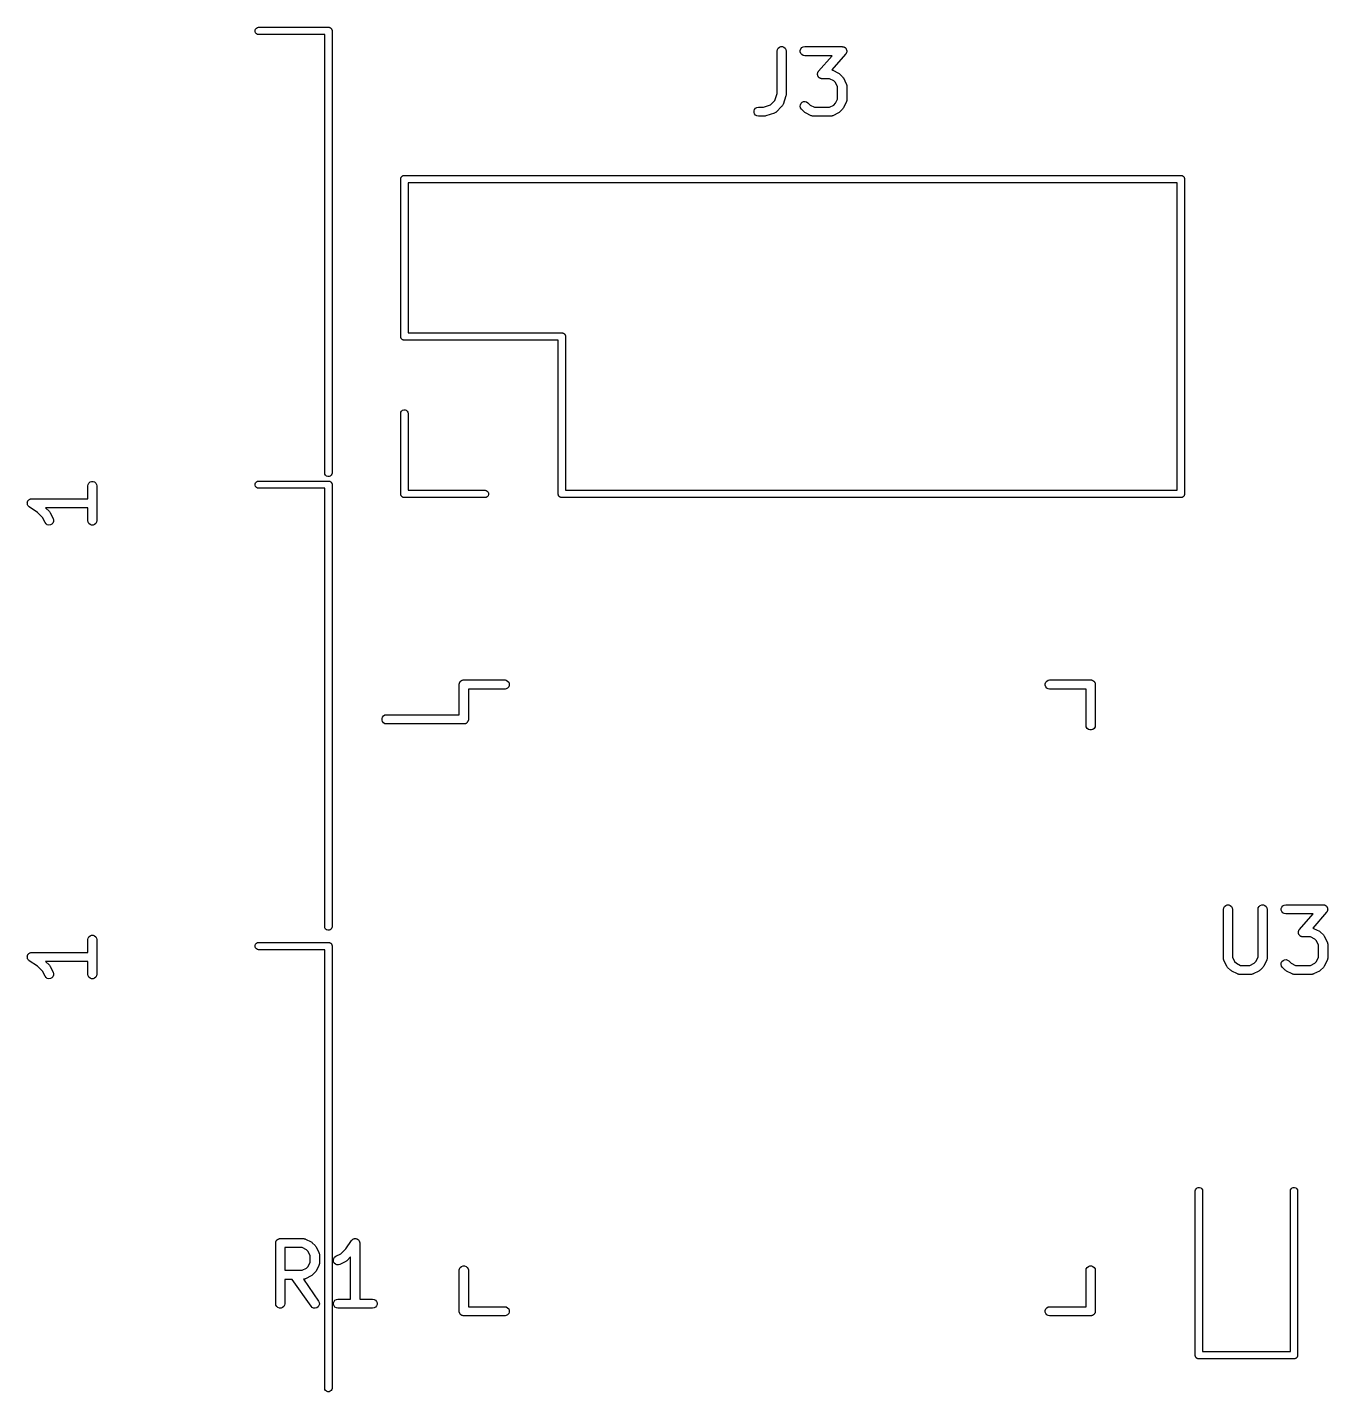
# Model space of a CAD drawing. Extents: x 10 to 287, y -200 to -10.
# Drawn here: x 140.65 to 162.12, y -118.52 to -95.98 of the extents above; entities that cross this region are included whole.
import ezdxf

# ---------------------------------------------------------------- set-up
doc = ezdxf.new("R2010")
doc.units = 0
doc.header["$MEASUREMENT"] = 0
doc.layers.add('BLACK', color=7, linetype='CONTINUOUS')

msp = doc.modelspace()

# ---------------------------------------------------------------- linework, layer by layer
at = {"layer": 'BLACK', "linetype": 'CONTINUOUS'}
for p, q in [((144.436, -95.9983), (144.454, -95.9877)), ((144.454, -95.9877), (144.47, -95.985)), ((144.47, -95.985), (145.63, -95.985)), ((145.63, -95.985), (145.636, -95.985)), ((145.63, -95.985), (145.63, -95.985)), ((145.636, -95.985), (145.641, -95.9868)), ((145.641, -95.9868), (145.646, -95.9877)), ((145.646, -95.9877), (145.65, -95.9904)), ((145.65, -95.9904), (145.655, -95.9922)), ((144.415, -96.0344), (144.422, -96.0145)), ((144.415, -96.0556), (144.415, -96.0344)), ((144.422, -96.0755), (144.415, -96.0556)), ((144.422, -96.0145), (144.436, -95.9983)), ((144.436, -96.0917), (144.422, -96.0755)), ((144.454, -96.1023), (144.436, -96.0917)), ((144.47, -96.105), (144.454, -96.1023)), ((145.565, -96.105), (144.47, -96.105)), ((145.565, -103.35), (145.565, -96.105)), ((145.655, -95.9922), (145.66, -95.9957)), ((145.66, -95.9957), (145.664, -95.9983)), ((145.664, -95.9983), (145.668, -96.0024)), ((145.668, -96.0024), (145.672, -96.0058)), ((145.672, -96.0058), (145.674, -96.0105)), ((145.674, -96.0105), (145.678, -96.0145)), ((145.678, -96.0145), (145.68, -96.0195)), ((145.68, -96.0195), (145.682, -96.0242)), ((145.682, -96.0242), (145.683, -96.0294)), ((145.683, -96.0294), (145.685, -96.0344)), ((145.685, -96.0344), (145.685, -96.0397)), ((145.685, -96.0397), (145.685, -96.0398)), ((145.685, -96.0398), (145.685, -103.35)), ((153.033, -96.3788), (153.038, -96.3531)), ((153.033, -97.0809), (153.033, -96.3788)), ((153.038, -96.3531), (153.051, -96.3306)), ((153.051, -96.3306), (153.071, -96.3138)), ((153.071, -96.3138), (153.095, -96.3049)), ((153.095, -96.3049), (153.121, -96.3049)), ((153.121, -96.3049), (153.146, -96.3138)), ((153.146, -96.3138), (153.166, -96.3306)), ((153.166, -96.3306), (153.179, -96.3531)), ((153.179, -96.3531), (153.183, -96.3788)), ((153.183, -96.3788), (153.183, -97.0931)), ((153.415, -96.3658), (153.424, -96.3413)), ((153.415, -96.3918), (153.415, -96.3658)), ((153.424, -96.4163), (153.415, -96.3918)), ((153.424, -96.3413), (153.441, -96.3213)), ((153.441, -96.4362), (153.424, -96.4163)), ((153.441, -96.3213), (153.463, -96.3083)), ((153.463, -96.4493), (153.441, -96.4362)), ((153.463, -96.3083), (153.489, -96.3038)), ((153.489, -96.3038), (154.108, -96.3038)), ((154.165, -96.4282), (153.937, -96.6882)), ((154.108, -96.3038), (154.115, -96.3051)), ((154.115, -96.3051), (154.123, -96.3052)), ((154.123, -96.3052), (154.128, -96.3073)), ((154.128, -96.3073), (154.134, -96.3083)), ((154.134, -96.3083), (154.14, -96.312)), ((154.14, -96.312), (154.147, -96.3146)), ((154.147, -96.3146), (154.151, -96.3184)), ((154.151, -96.3184), (154.156, -96.3213)), ((154.156, -96.3213), (154.161, -96.3269)), ((154.161, -96.3269), (154.167, -96.3318)), ((154.168, -96.4219), (154.165, -96.4282)), ((154.167, -96.3318), (154.169, -96.3368)), ((154.173, -96.4163), (154.168, -96.4219)), ((154.169, -96.3368), (154.173, -96.3413)), ((154.173, -96.3413), (154.176, -96.3482)), ((154.175, -96.4108), (154.173, -96.4163)), ((154.178, -96.4059), (154.175, -96.4108)), ((154.176, -96.3482), (154.179, -96.3546)), ((154.179, -96.3987), (154.178, -96.4059)), ((154.179, -96.3546), (154.18, -96.3603)), ((154.182, -96.3918), (154.179, -96.3987)), ((154.18, -96.3603), (154.182, -96.3658)), ((154.182, -96.3658), (154.182, -96.3731)), ((154.182, -96.3731), (154.183, -96.3803)), ((154.183, -96.3803), (154.182, -96.386)), ((154.182, -96.386), (154.182, -96.3918)), ((153.489, -96.4538), (153.463, -96.4493)), ((153.943, -96.4538), (153.489, -96.4538)), ((153.718, -96.7103), (153.943, -96.4538)), ((153.7, -96.7582), (153.701, -96.7525)), ((153.701, -96.7654), (153.7, -96.7582)), ((153.701, -96.7467), (153.703, -96.7398)), ((153.701, -96.7525), (153.701, -96.7467)), ((153.701, -96.7728), (153.701, -96.7654)), ((153.703, -96.7782), (153.701, -96.7728)), ((153.703, -96.7398), (153.705, -96.7326)), ((153.704, -96.7839), (153.703, -96.7782)), ((153.707, -96.7903), (153.704, -96.7839)), ((153.705, -96.7326), (153.708, -96.7277)), ((153.71, -96.7972), (153.707, -96.7903)), ((153.708, -96.7277), (153.71, -96.7222)), ((153.71, -96.7222), (153.714, -96.7166)), ((153.714, -96.8017), (153.71, -96.7972)), ((153.714, -96.7166), (153.718, -96.7103)), ((153.716, -96.8067), (153.714, -96.8017)), ((153.722, -96.8116), (153.716, -96.8067)), ((153.727, -96.8172), (153.722, -96.8116)), ((153.732, -96.8201), (153.727, -96.8172)), ((153.736, -96.8239), (153.732, -96.8201)), ((153.743, -96.8265), (153.736, -96.8239)), ((153.749, -96.8302), (153.743, -96.8265)), ((153.755, -96.8312), (153.749, -96.8302)), ((153.76, -96.8333), (153.755, -96.8312)), ((153.768, -96.8335), (153.76, -96.8333)), ((153.775, -96.8347), (153.768, -96.8335)), ((153.9, -96.8347), (153.775, -96.8347)), ((153.968, -96.869), (153.9, -96.8347)), ((153.937, -96.6882), (153.943, -96.6893)), ((153.943, -96.6893), (153.947, -96.6914)), ((153.947, -96.6914), (153.951, -96.6927)), ((153.951, -96.6927), (154.046, -96.7403)), ((153.999, -96.8994), (153.968, -96.869)), ((154.046, -96.7403), (154.056, -96.7474)), ((154.056, -96.7474), (154.066, -96.7543)), ((154.066, -96.7543), (154.113, -96.8019)), ((154.113, -96.8019), (154.12, -96.8118)), ((154.12, -96.8118), (154.128, -96.8214)), ((154.128, -96.8214), (154.175, -96.9167)), ((152.995, -97.1954), (153.033, -97.0809)), ((153.179, -97.1168), (153.132, -97.2596)), ((153.181, -97.1049), (153.179, -97.1168)), ((153.183, -97.0931), (153.181, -97.1049)), ((154.033, -96.9679), (153.999, -96.8994)), ((154.033, -97.1706), (154.033, -96.9679)), ((154.175, -96.9167), (154.176, -96.9208)), ((154.176, -96.9208), (154.179, -96.9246)), ((154.179, -96.9246), (154.18, -96.9332)), ((154.18, -96.9332), (154.183, -96.9416)), ((154.183, -96.9416), (154.182, -96.9459)), ((154.182, -96.9459), (154.183, -96.9502)), ((154.183, -96.9502), (154.183, -97.1883)), ((152.653, -97.3658), (152.662, -97.3413)), ((152.662, -97.3413), (152.679, -97.3213)), ((152.679, -97.3213), (152.701, -97.3083)), ((152.701, -97.3083), (152.727, -97.3038)), ((152.727, -97.3038), (152.81, -97.3038)), ((152.81, -97.3038), (152.925, -97.2656)), ((152.925, -97.2656), (152.995, -97.1954)), ((153.113, -97.289), (153.018, -97.3842)), ((153.116, -97.2854), (153.113, -97.289)), ((153.119, -97.2825), (153.116, -97.2854)), ((153.123, -97.2748), (153.119, -97.2825)), ((153.128, -97.2676), (153.123, -97.2748)), ((153.13, -97.2634), (153.128, -97.2676)), ((153.132, -97.2596), (153.13, -97.2634)), ((153.414, -97.2901), (153.417, -97.2641)), ((153.421, -97.3152), (153.414, -97.2901)), ((153.417, -97.2641), (153.428, -97.2405)), ((153.436, -97.3366), (153.421, -97.3152)), ((153.428, -97.2405), (153.446, -97.2221)), ((153.484, -97.3842), (153.436, -97.3366)), ((153.446, -97.2221), (153.47, -97.2111)), ((153.47, -97.2111), (153.496, -97.2088)), ((153.496, -97.2088), (153.521, -97.2156)), ((153.521, -97.2156), (153.542, -97.2305)), ((153.542, -97.2305), (153.581, -97.2695)), ((153.581, -97.2695), (153.65, -97.3038)), ((153.65, -97.3038), (153.9, -97.3038)), ((153.9, -97.3038), (153.968, -97.2695)), ((153.968, -97.2695), (153.999, -97.2391)), ((153.999, -97.2391), (154.033, -97.1706)), ((154.113, -97.3366), (154.066, -97.3842)), ((154.12, -97.3267), (154.113, -97.3366)), ((154.128, -97.3171), (154.12, -97.3267)), ((154.175, -97.2218), (154.128, -97.3171)), ((154.176, -97.2177), (154.175, -97.2218)), ((154.179, -97.214), (154.176, -97.2177)), ((154.18, -97.2053), (154.179, -97.214)), ((154.183, -97.1969), (154.18, -97.2053)), ((154.183, -97.1883), (154.182, -97.1926)), ((154.182, -97.1926), (154.183, -97.1969)), ((152.653, -97.3918), (152.653, -97.3658)), ((152.662, -97.4163), (152.653, -97.3918)), ((152.679, -97.4362), (152.662, -97.4163)), ((152.701, -97.4493), (152.679, -97.4362)), ((152.727, -97.4538), (152.701, -97.4493)), ((152.822, -97.4538), (152.727, -97.4538)), ((152.834, -97.4517), (152.822, -97.4538)), ((152.846, -97.4499), (152.834, -97.4517)), ((152.989, -97.4023), (152.846, -97.4499)), ((152.993, -97.4003), (152.989, -97.4023)), ((152.997, -97.3991), (152.993, -97.4003)), ((153.004, -97.3941), (152.997, -97.3991)), ((153.012, -97.3899), (153.004, -97.3941)), ((153.015, -97.3867), (153.012, -97.3899)), ((153.018, -97.3842), (153.015, -97.3867)), ((153.493, -97.3911), (153.484, -97.3842)), ((153.503, -97.3982), (153.493, -97.3911)), ((153.598, -97.4459), (153.503, -97.3982)), ((153.602, -97.4471), (153.598, -97.4459)), ((153.606, -97.4493), (153.602, -97.4471)), ((153.615, -97.4508), (153.606, -97.4493)), ((153.623, -97.4533), (153.615, -97.4508)), ((153.628, -97.453), (153.623, -97.4533)), ((153.632, -97.4538), (153.628, -97.453)), ((153.918, -97.4538), (153.632, -97.4538)), ((153.922, -97.453), (153.918, -97.4538)), ((153.926, -97.4533), (153.922, -97.453)), ((153.935, -97.4508), (153.926, -97.4533)), ((153.943, -97.4493), (153.935, -97.4508)), ((153.947, -97.4471), (153.943, -97.4493)), ((153.951, -97.4459), (153.947, -97.4471)), ((154.046, -97.3982), (153.951, -97.4459)), ((154.056, -97.3911), (154.046, -97.3982)), ((154.066, -97.3842), (154.056, -97.3911)), ((146.822, -98.4712), (146.824, -98.4666)), ((146.824, -98.4666), (146.826, -98.4615)), ((146.826, -98.4615), (146.83, -98.4574)), ((146.83, -98.4574), (146.832, -98.4528)), ((146.832, -98.4528), (146.836, -98.4494)), ((146.836, -98.4494), (146.84, -98.4453)), ((146.84, -98.4453), (146.844, -98.4427)), ((146.844, -98.4427), (146.849, -98.4392)), ((146.849, -98.4392), (146.854, -98.4374)), ((146.854, -98.4374), (146.858, -98.4347)), ((146.858, -98.4347), (146.863, -98.4338)), ((146.863, -98.4338), (146.868, -98.432)), ((146.868, -98.432), (146.874, -98.432)), ((146.874, -98.432), (146.874, -98.432)), ((146.874, -98.432), (159.704, -98.432)), ((159.704, -98.432), (159.71, -98.432)), ((159.704, -98.432), (159.704, -98.432)), ((159.71, -98.432), (159.715, -98.4338)), ((159.715, -98.4338), (159.72, -98.4347)), ((159.72, -98.4347), (159.724, -98.4374)), ((159.724, -98.4374), (159.729, -98.4392)), ((159.729, -98.4392), (159.734, -98.4427)), ((159.734, -98.4427), (159.738, -98.4453)), ((159.738, -98.4453), (159.742, -98.4494)), ((159.742, -98.4494), (159.746, -98.4528)), ((159.746, -98.4528), (159.748, -98.4575)), ((159.748, -98.4575), (159.752, -98.4615)), ((159.752, -98.4615), (159.754, -98.4665)), ((159.754, -98.4665), (159.756, -98.4712)), ((146.819, -98.4814), (146.821, -98.4764)), ((146.819, -98.4868), (146.819, -98.4814)), ((146.819, -101.097), (146.819, -98.4868)), ((146.821, -98.4764), (146.822, -98.4712)), ((146.939, -98.552), (146.939, -101.032)), ((159.639, -98.552), (146.939, -98.552)), ((159.639, -103.632), (159.639, -98.552)), ((159.756, -98.4712), (159.757, -98.4764)), ((159.757, -98.4764), (159.759, -98.4814)), ((159.759, -98.4814), (159.759, -98.4867)), ((159.759, -98.4867), (159.759, -98.4868)), ((159.759, -98.4868), (159.759, -103.697)), ((146.819, -101.103), (146.819, -101.097)), ((146.819, -101.097), (146.819, -101.097)), ((146.821, -101.108), (146.819, -101.103)), ((146.822, -101.113), (146.821, -101.108)), ((146.824, -101.117), (146.822, -101.113)), ((146.826, -101.122), (146.824, -101.117)), ((146.83, -101.127), (146.826, -101.122)), ((146.832, -101.131), (146.83, -101.127)), ((146.836, -101.135), (146.832, -101.131)), ((146.84, -101.139), (146.836, -101.135)), ((146.844, -101.141), (146.84, -101.139)), ((146.849, -101.145), (146.844, -101.141)), ((146.854, -101.147), (146.849, -101.145)), ((146.858, -101.149), (146.854, -101.147)), ((146.863, -101.15), (146.858, -101.149)), ((146.868, -101.152), (146.863, -101.15)), ((146.874, -101.152), (146.868, -101.152)), ((149.419, -101.152), (146.874, -101.152)), ((146.874, -101.152), (146.874, -101.152)), ((146.939, -101.032), (149.484, -101.032)), ((149.419, -103.697), (149.419, -101.152)), ((149.484, -101.032), (149.484, -101.032)), ((149.484, -101.032), (149.49, -101.032)), ((149.49, -101.032), (149.495, -101.034)), ((149.495, -101.034), (149.5, -101.035)), ((149.5, -101.035), (149.504, -101.037)), ((149.504, -101.037), (149.509, -101.039)), ((149.509, -101.039), (149.514, -101.043)), ((149.514, -101.043), (149.518, -101.045)), ((149.518, -101.045), (149.522, -101.049)), ((149.522, -101.049), (149.526, -101.053)), ((149.526, -101.053), (149.528, -101.057)), ((149.528, -101.057), (149.532, -101.062)), ((149.532, -101.062), (149.534, -101.067)), ((149.534, -101.067), (149.536, -101.071)), ((149.536, -101.071), (149.537, -101.076)), ((149.537, -101.076), (149.539, -101.081)), ((149.539, -101.081), (149.539, -101.087)), ((149.539, -101.087), (149.539, -101.087)), ((149.539, -101.087), (149.539, -103.632)), ((146.819, -102.357), (146.822, -102.341)), ((146.819, -103.697), (146.819, -102.357)), ((146.822, -102.341), (146.832, -102.323)), ((146.832, -102.323), (146.849, -102.309)), ((146.849, -102.309), (146.868, -102.302)), ((146.868, -102.302), (146.89, -102.302)), ((146.89, -102.302), (146.909, -102.309)), ((146.909, -102.309), (146.926, -102.323)), ((146.926, -102.323), (146.936, -102.341)), ((146.936, -102.341), (146.939, -102.357)), ((146.939, -102.357), (146.939, -103.632)), ((145.568, -103.366), (145.565, -103.35)), ((145.578, -103.384), (145.568, -103.366)), ((145.595, -103.398), (145.578, -103.384)), ((145.614, -103.405), (145.595, -103.398)), ((145.636, -103.405), (145.614, -103.405)), ((145.655, -103.398), (145.636, -103.405)), ((145.672, -103.384), (145.655, -103.398)), ((145.682, -103.366), (145.672, -103.384)), ((145.685, -103.35), (145.682, -103.366)), ((141.652, -103.559), (141.657, -103.534)), ((141.652, -103.77), (141.652, -103.559)), ((141.657, -103.534), (141.67, -103.511)), ((141.67, -103.511), (141.69, -103.494)), ((141.69, -103.494), (141.714, -103.485)), ((141.714, -103.485), (141.74, -103.485)), ((141.74, -103.485), (141.765, -103.494)), ((141.765, -103.494), (141.785, -103.511)), ((141.785, -103.511), (141.798, -103.534)), ((141.798, -103.534), (141.802, -103.559)), ((141.802, -103.559), (141.802, -104.131)), ((144.415, -103.527), (144.422, -103.508)), ((144.415, -103.549), (144.415, -103.527)), ((144.422, -103.568), (144.415, -103.549)), ((144.422, -103.508), (144.436, -103.491)), ((144.436, -103.585), (144.422, -103.568)), ((144.436, -103.491), (144.454, -103.481)), ((144.454, -103.595), (144.436, -103.585)), ((144.454, -103.481), (144.47, -103.478)), ((144.47, -103.598), (144.454, -103.595)), ((144.47, -103.478), (145.63, -103.478)), ((145.565, -103.598), (144.47, -103.598)), ((145.565, -110.843), (145.565, -103.598)), ((145.63, -103.478), (145.636, -103.478)), ((145.63, -103.478), (145.63, -103.478)), ((145.636, -103.478), (145.641, -103.48)), ((145.641, -103.48), (145.646, -103.481)), ((145.646, -103.481), (145.65, -103.483)), ((145.65, -103.483), (145.655, -103.485)), ((145.655, -103.485), (145.66, -103.489)), ((145.66, -103.489), (145.664, -103.491)), ((145.664, -103.491), (145.668, -103.495)), ((145.668, -103.495), (145.672, -103.499)), ((145.672, -103.499), (145.674, -103.503)), ((145.674, -103.503), (145.678, -103.508)), ((145.678, -103.508), (145.68, -103.513)), ((145.68, -103.513), (145.682, -103.517)), ((145.682, -103.517), (145.683, -103.522)), ((145.683, -103.522), (145.685, -103.527)), ((145.685, -103.527), (145.685, -103.533)), ((145.685, -103.533), (145.685, -103.533)), ((145.685, -103.533), (145.685, -110.843)), ((146.939, -103.632), (148.214, -103.632)), ((148.214, -103.632), (148.23, -103.635)), ((148.23, -103.635), (148.248, -103.645)), ((148.248, -103.645), (148.262, -103.662)), ((149.539, -103.632), (159.639, -103.632)), ((140.653, -103.84), (140.654, -103.836)), ((140.654, -103.849), (140.653, -103.84)), ((140.654, -103.832), (140.657, -103.824)), ((140.654, -103.836), (140.654, -103.832)), ((140.654, -103.858), (140.654, -103.849)), ((140.655, -103.862), (140.654, -103.858)), ((140.655, -103.866), (140.655, -103.862)), ((140.659, -103.874), (140.655, -103.866)), ((140.657, -103.824), (140.659, -103.815)), ((140.659, -103.815), (140.661, -103.811)), ((140.662, -103.882), (140.659, -103.874)), ((140.661, -103.811), (140.662, -103.807)), ((140.662, -103.807), (140.668, -103.801)), ((140.668, -103.801), (140.673, -103.793)), ((140.673, -103.793), (140.677, -103.791)), ((140.677, -103.791), (140.679, -103.788)), ((140.679, -103.788), (140.687, -103.783)), ((140.687, -103.783), (140.694, -103.778)), ((140.694, -103.778), (140.698, -103.777)), ((140.698, -103.777), (140.702, -103.775)), ((140.702, -103.775), (140.711, -103.773)), ((140.711, -103.773), (140.719, -103.77)), ((140.719, -103.77), (140.723, -103.771)), ((140.723, -103.771), (140.727, -103.77)), ((140.727, -103.77), (141.652, -103.77)), ((146.819, -103.703), (146.819, -103.697)), ((146.819, -103.697), (146.819, -103.697)), ((146.821, -103.708), (146.819, -103.703)), ((146.822, -103.713), (146.821, -103.708)), ((146.824, -103.717), (146.822, -103.713)), ((146.826, -103.722), (146.824, -103.717)), ((146.83, -103.727), (146.826, -103.722)), ((146.832, -103.731), (146.83, -103.727)), ((146.836, -103.735), (146.832, -103.731)), ((146.84, -103.739), (146.836, -103.735)), ((146.844, -103.741), (146.84, -103.739)), ((146.849, -103.745), (146.844, -103.741)), ((146.854, -103.747), (146.849, -103.745)), ((146.858, -103.749), (146.854, -103.747)), ((146.863, -103.75), (146.858, -103.749)), ((146.868, -103.752), (146.863, -103.75)), ((146.874, -103.752), (146.868, -103.752)), ((148.214, -103.752), (146.874, -103.752)), ((146.874, -103.752), (146.874, -103.752)), ((148.23, -103.749), (148.214, -103.752)), ((148.248, -103.739), (148.23, -103.749)), ((148.262, -103.722), (148.248, -103.739)), ((148.262, -103.662), (148.269, -103.681)), ((148.269, -103.703), (148.262, -103.722)), ((148.269, -103.681), (148.269, -103.703)), ((149.419, -103.703), (149.419, -103.697)), ((149.419, -103.697), (149.419, -103.697)), ((149.421, -103.708), (149.419, -103.703)), ((149.422, -103.713), (149.421, -103.708)), ((149.424, -103.717), (149.422, -103.713)), ((149.426, -103.722), (149.424, -103.717)), ((149.43, -103.727), (149.426, -103.722)), ((149.432, -103.731), (149.43, -103.727)), ((149.436, -103.735), (149.432, -103.731)), ((149.44, -103.739), (149.436, -103.735)), ((149.444, -103.741), (149.44, -103.739)), ((149.449, -103.745), (149.444, -103.741)), ((149.454, -103.747), (149.449, -103.745)), ((149.458, -103.749), (149.454, -103.747)), ((149.463, -103.75), (149.458, -103.749)), ((149.468, -103.752), (149.463, -103.75)), ((149.474, -103.752), (149.468, -103.752)), ((159.704, -103.752), (149.474, -103.752)), ((149.474, -103.752), (149.474, -103.752)), ((159.71, -103.752), (159.704, -103.752)), ((159.704, -103.752), (159.704, -103.752)), ((159.715, -103.75), (159.71, -103.752)), ((159.72, -103.749), (159.715, -103.75)), ((159.724, -103.747), (159.72, -103.749)), ((159.729, -103.745), (159.724, -103.747)), ((159.734, -103.741), (159.729, -103.745)), ((159.738, -103.739), (159.734, -103.741)), ((159.742, -103.735), (159.738, -103.739)), ((159.746, -103.731), (159.742, -103.735)), ((159.748, -103.727), (159.746, -103.731)), ((159.752, -103.722), (159.748, -103.727)), ((159.754, -103.717), (159.752, -103.722)), ((159.756, -103.713), (159.754, -103.717)), ((159.757, -103.708), (159.756, -103.713)), ((159.759, -103.703), (159.757, -103.708)), ((159.759, -103.697), (159.759, -103.697)), ((159.759, -103.697), (159.759, -103.703)), ((140.665, -103.886), (140.662, -103.882)), ((140.667, -103.889), (140.665, -103.886)), ((140.673, -103.896), (140.667, -103.889)), ((140.679, -103.902), (140.673, -103.896)), ((140.683, -103.905), (140.679, -103.902)), ((140.686, -103.907), (140.683, -103.905)), ((140.822, -103.999), (140.686, -103.907)), ((140.904, -104.08), (140.822, -103.999)), ((140.946, -104.164), (140.904, -104.08)), ((141.652, -103.92), (140.956, -103.92)), ((140.956, -103.92), (141.019, -103.982)), ((141.019, -103.982), (141.025, -103.992)), ((141.025, -103.992), (141.033, -104.002)), ((141.033, -104.002), (141.08, -104.097)), ((141.08, -104.097), (141.088, -104.122)), ((141.652, -104.131), (141.652, -103.92)), ((140.962, -104.185), (140.946, -104.164)), ((140.983, -104.2), (140.962, -104.185)), ((141.009, -104.206), (140.983, -104.2)), ((141.034, -104.203), (141.009, -104.206)), ((141.058, -104.191), (141.034, -104.203)), ((141.076, -104.172), (141.058, -104.191)), ((141.086, -104.148), (141.076, -104.172)), ((141.088, -104.122), (141.086, -104.148)), ((141.657, -104.156), (141.652, -104.131)), ((141.67, -104.179), (141.657, -104.156)), ((141.69, -104.196), (141.67, -104.179)), ((141.714, -104.205), (141.69, -104.196)), ((141.74, -104.205), (141.714, -104.205)), ((141.765, -104.196), (141.74, -104.205)), ((141.785, -104.179), (141.765, -104.196)), ((141.798, -104.156), (141.785, -104.179)), ((141.802, -104.131), (141.798, -104.156)), ((147.792, -106.807), (147.794, -106.801)), ((147.794, -106.801), (147.798, -106.796)), ((147.798, -106.796), (147.802, -106.79)), ((147.802, -106.79), (147.807, -106.786)), ((147.807, -106.786), (147.811, -106.781)), ((147.811, -106.781), (147.817, -106.777)), ((147.817, -106.777), (147.822, -106.773)), ((147.822, -106.773), (147.828, -106.771)), ((147.828, -106.771), (147.834, -106.767)), ((147.834, -106.767), (147.841, -106.766)), ((147.841, -106.766), (147.847, -106.764)), ((147.847, -106.764), (147.853, -106.764)), ((147.853, -106.764), (147.853, -106.764)), ((147.853, -106.764), (148.542, -106.764)), ((148.542, -106.764), (148.561, -106.767)), ((148.561, -106.767), (148.584, -106.781)), ((148.584, -106.781), (148.601, -106.801)), ((148.601, -106.801), (148.61, -106.826)), ((157.46, -106.826), (157.469, -106.801)), ((157.469, -106.801), (157.486, -106.781)), ((157.486, -106.781), (157.509, -106.767)), ((157.509, -106.767), (157.528, -106.764)), ((157.528, -106.764), (158.217, -106.764)), ((158.217, -106.764), (158.223, -106.764)), ((158.217, -106.764), (158.217, -106.764)), ((158.223, -106.764), (158.229, -106.766)), ((158.229, -106.766), (158.236, -106.767)), ((158.236, -106.767), (158.242, -106.771)), ((158.242, -106.771), (158.248, -106.773)), ((158.248, -106.773), (158.253, -106.777)), ((158.253, -106.777), (158.259, -106.781)), ((158.259, -106.781), (158.263, -106.786)), ((158.263, -106.786), (158.268, -106.79)), ((158.268, -106.79), (158.272, -106.796)), ((158.272, -106.796), (158.276, -106.801)), ((158.276, -106.801), (158.278, -106.807)), ((147.785, -106.826), (147.787, -106.82)), ((147.785, -106.832), (147.785, -106.826)), ((147.785, -107.339), (147.785, -106.832)), ((147.785, -106.832), (147.785, -106.832)), ((147.787, -106.82), (147.788, -106.813)), ((147.788, -106.813), (147.792, -106.807)), ((148.542, -106.914), (147.935, -106.914)), ((147.935, -106.914), (147.935, -107.421)), ((148.561, -106.911), (148.542, -106.914)), ((148.584, -106.897), (148.561, -106.911)), ((148.601, -106.877), (148.584, -106.897)), ((148.61, -106.852), (148.601, -106.877)), ((148.61, -106.826), (148.61, -106.852)), ((157.46, -106.852), (157.46, -106.826)), ((157.469, -106.877), (157.46, -106.852)), ((157.486, -106.897), (157.469, -106.877)), ((157.509, -106.911), (157.486, -106.897)), ((157.528, -106.914), (157.509, -106.911)), ((158.135, -106.914), (157.528, -106.914)), ((158.135, -107.521), (158.135, -106.914)), ((158.278, -106.807), (158.282, -106.813)), ((158.282, -106.813), (158.283, -106.82)), ((158.283, -106.82), (158.285, -106.826)), ((158.285, -106.826), (158.285, -106.832)), ((158.285, -106.832), (158.285, -106.832)), ((158.285, -106.832), (158.285, -107.521)), ((146.51, -107.401), (146.519, -107.376)), ((146.51, -107.427), (146.51, -107.401)), ((146.519, -107.452), (146.51, -107.427)), ((146.519, -107.376), (146.536, -107.356)), ((146.536, -107.472), (146.519, -107.452)), ((146.536, -107.356), (146.559, -107.342)), ((146.559, -107.486), (146.536, -107.472)), ((146.559, -107.342), (146.578, -107.339)), ((146.578, -107.339), (147.785, -107.339)), ((147.892, -107.482), (147.886, -107.486)), ((147.898, -107.48), (147.892, -107.482)), ((147.903, -107.476), (147.898, -107.48)), ((147.909, -107.472), (147.903, -107.476)), ((147.913, -107.467), (147.909, -107.472)), ((147.918, -107.463), (147.913, -107.467)), ((147.922, -107.457), (147.918, -107.463)), ((147.926, -107.452), (147.922, -107.457)), ((147.928, -107.446), (147.926, -107.452)), ((147.932, -107.44), (147.928, -107.446)), ((147.933, -107.433), (147.932, -107.44)), ((147.935, -107.427), (147.933, -107.433)), ((147.935, -107.421), (147.935, -107.421)), ((147.935, -107.421), (147.935, -107.427)), ((146.578, -107.489), (146.559, -107.486)), ((147.867, -107.489), (146.578, -107.489)), ((147.873, -107.489), (147.867, -107.489)), ((147.867, -107.489), (147.867, -107.489)), ((147.879, -107.487), (147.873, -107.489)), ((147.886, -107.486), (147.879, -107.487)), ((158.138, -107.54), (158.135, -107.521)), ((158.152, -107.563), (158.138, -107.54)), ((158.172, -107.58), (158.152, -107.563)), ((158.197, -107.589), (158.172, -107.58)), ((158.223, -107.589), (158.197, -107.589)), ((158.248, -107.58), (158.223, -107.589)), ((158.268, -107.563), (158.248, -107.58)), ((158.282, -107.54), (158.268, -107.563)), ((158.285, -107.521), (158.282, -107.54)), ((160.402, -110.552), (160.407, -110.526)), ((160.402, -111.362), (160.402, -110.552)), ((160.407, -110.526), (160.42, -110.504)), ((160.42, -110.504), (160.44, -110.487)), ((160.44, -110.487), (160.464, -110.478)), ((160.464, -110.478), (160.49, -110.478)), ((160.49, -110.478), (160.515, -110.487)), ((160.515, -110.487), (160.535, -110.504)), ((160.535, -110.504), (160.548, -110.526)), ((160.548, -110.526), (160.552, -110.552)), ((160.552, -110.552), (160.552, -111.344)), ((160.974, -110.552), (160.978, -110.526)), ((160.974, -111.344), (160.974, -110.552)), ((160.978, -110.526), (160.991, -110.504)), ((160.991, -110.504), (161.011, -110.487)), ((161.011, -110.487), (161.036, -110.478)), ((161.036, -110.478), (161.062, -110.478)), ((161.062, -110.478), (161.086, -110.487)), ((161.086, -110.487), (161.106, -110.504)), ((161.106, -110.504), (161.119, -110.526)), ((161.119, -110.526), (161.124, -110.552)), ((161.124, -110.552), (161.124, -111.362)), ((161.356, -110.539), (161.365, -110.514)), ((161.356, -110.565), (161.356, -110.539)), ((161.365, -110.589), (161.356, -110.565)), ((161.365, -110.514), (161.381, -110.495)), ((161.381, -110.609), (161.365, -110.589)), ((161.381, -110.495), (161.404, -110.482)), ((161.404, -110.622), (161.381, -110.609)), ((161.404, -110.482), (161.43, -110.477)), ((161.43, -110.627), (161.404, -110.622)), ((161.43, -110.477), (162.049, -110.477)), ((161.883, -110.627), (161.43, -110.627)), ((161.659, -110.884), (161.883, -110.627)), ((162.105, -110.601), (161.878, -110.861)), ((162.049, -110.477), (162.056, -110.478)), ((162.056, -110.478), (162.063, -110.478)), ((162.063, -110.478), (162.069, -110.48)), ((162.069, -110.48), (162.074, -110.482)), ((162.074, -110.482), (162.081, -110.485)), ((162.081, -110.485), (162.088, -110.488)), ((162.088, -110.488), (162.092, -110.492)), ((162.092, -110.492), (162.097, -110.495)), ((162.097, -110.495), (162.102, -110.5)), ((162.102, -110.5), (162.107, -110.505)), ((162.109, -110.595), (162.105, -110.601)), ((162.107, -110.505), (162.11, -110.51)), ((162.114, -110.589), (162.109, -110.595)), ((162.11, -110.51), (162.114, -110.514)), ((162.114, -110.514), (162.116, -110.521)), ((162.116, -110.584), (162.114, -110.589)), ((162.116, -110.521), (162.12, -110.528)), ((162.119, -110.579), (162.116, -110.584)), ((162.12, -110.572), (162.119, -110.579)), ((162.12, -110.528), (162.121, -110.534)), ((162.123, -110.565), (162.12, -110.572)), ((162.121, -110.534), (162.123, -110.539)), ((162.123, -110.539), (162.123, -110.546)), ((162.123, -110.546), (162.124, -110.554)), ((162.124, -110.554), (162.123, -110.559)), ((162.123, -110.559), (162.123, -110.565)), ((145.568, -110.859), (145.565, -110.843)), ((145.578, -110.877), (145.568, -110.859)), ((145.682, -110.859), (145.672, -110.877)), ((145.685, -110.843), (145.682, -110.859)), ((161.878, -110.861), (161.884, -110.862)), ((161.884, -110.862), (161.888, -110.865)), ((141.652, -111.052), (141.657, -111.027)), ((141.652, -111.263), (141.652, -111.052)), ((141.657, -111.027), (141.67, -111.004)), ((141.67, -111.004), (141.69, -110.987)), ((141.69, -110.987), (141.714, -110.978)), ((141.714, -110.978), (141.74, -110.978)), ((141.74, -110.978), (141.765, -110.987)), ((141.765, -110.987), (141.785, -111.004)), ((141.785, -111.004), (141.798, -111.027)), ((141.798, -111.027), (141.802, -111.052)), ((141.802, -111.052), (141.802, -111.624)), ((145.595, -110.891), (145.578, -110.877)), ((145.614, -110.898), (145.595, -110.891)), ((145.636, -110.898), (145.614, -110.898)), ((145.655, -110.891), (145.636, -110.898)), ((145.672, -110.877), (145.655, -110.891)), ((161.64, -110.931), (161.642, -110.926)), ((161.642, -110.939), (161.64, -110.931)), ((161.642, -110.92), (161.644, -110.913)), ((161.642, -110.926), (161.642, -110.92)), ((161.642, -110.946), (161.642, -110.939)), ((161.644, -110.951), (161.642, -110.946)), ((161.644, -110.913), (161.645, -110.906)), ((161.644, -110.957), (161.644, -110.951)), ((161.648, -110.964), (161.644, -110.957)), ((161.645, -110.906), (161.648, -110.901)), ((161.648, -110.901), (161.65, -110.895)), ((161.65, -110.97), (161.648, -110.964)), ((161.65, -110.895), (161.655, -110.89)), ((161.654, -110.975), (161.65, -110.97)), ((161.657, -110.98), (161.654, -110.975)), ((161.655, -110.89), (161.659, -110.884)), ((161.662, -110.985), (161.657, -110.98)), ((161.667, -110.99), (161.662, -110.985)), ((161.672, -110.993), (161.667, -110.99)), ((161.677, -110.997), (161.672, -110.993)), ((161.683, -111), (161.677, -110.997)), ((161.69, -111.003), (161.683, -111)), ((161.695, -111.004), (161.69, -111.003)), ((161.701, -111.007), (161.695, -111.004)), ((161.708, -111.007), (161.701, -111.007)), ((161.715, -111.008), (161.708, -111.007)), ((161.841, -111.008), (161.715, -111.008)), ((161.909, -111.042), (161.841, -111.008)), ((161.888, -110.865), (161.892, -110.866)), ((161.892, -110.866), (161.987, -110.913)), ((161.939, -111.073), (161.909, -111.042)), ((161.974, -111.141), (161.939, -111.073)), ((161.987, -110.913), (161.997, -110.921)), ((161.997, -110.921), (162.007, -110.928)), ((162.007, -110.928), (162.054, -110.975)), ((162.054, -110.975), (162.061, -110.985)), ((162.061, -110.985), (162.068, -110.995)), ((162.068, -110.995), (162.116, -111.09)), ((140.657, -111.317), (140.659, -111.308)), ((140.659, -111.308), (140.661, -111.304)), ((140.661, -111.304), (140.662, -111.3)), ((140.662, -111.3), (140.668, -111.294)), ((140.668, -111.294), (140.673, -111.286)), ((140.673, -111.286), (140.677, -111.284)), ((140.677, -111.284), (140.679, -111.281)), ((140.679, -111.281), (140.687, -111.276)), ((140.687, -111.276), (140.694, -111.271)), ((140.694, -111.271), (140.698, -111.27)), ((140.698, -111.27), (140.702, -111.268)), ((140.702, -111.268), (140.711, -111.266)), ((140.711, -111.266), (140.719, -111.263)), ((140.719, -111.263), (140.723, -111.264)), ((140.723, -111.264), (140.727, -111.263)), ((140.727, -111.263), (141.652, -111.263)), ((144.415, -111.147), (144.422, -111.128)), ((144.415, -111.169), (144.415, -111.147)), ((144.422, -111.188), (144.415, -111.169)), ((144.422, -111.128), (144.436, -111.111)), ((144.436, -111.205), (144.422, -111.188)), ((144.436, -111.111), (144.454, -111.101)), ((144.454, -111.215), (144.436, -111.205)), ((144.454, -111.101), (144.47, -111.098)), ((144.47, -111.218), (144.454, -111.215)), ((144.47, -111.098), (145.63, -111.098)), ((145.565, -111.218), (144.47, -111.218)), ((145.565, -118.463), (145.565, -111.218)), ((145.63, -111.098), (145.636, -111.098)), ((145.63, -111.098), (145.63, -111.098)), ((145.636, -111.098), (145.641, -111.1)), ((145.641, -111.1), (145.646, -111.101)), ((145.646, -111.101), (145.65, -111.103)), ((145.65, -111.103), (145.655, -111.105)), ((145.655, -111.105), (145.66, -111.109)), ((145.66, -111.109), (145.664, -111.111)), ((145.664, -111.111), (145.668, -111.115)), ((145.668, -111.115), (145.672, -111.119)), ((145.672, -111.119), (145.674, -111.123)), ((145.674, -111.123), (145.678, -111.128)), ((145.678, -111.128), (145.68, -111.133)), ((145.68, -111.133), (145.682, -111.137)), ((145.682, -111.137), (145.683, -111.142)), ((145.683, -111.142), (145.685, -111.147)), ((145.685, -111.147), (145.685, -111.153)), ((145.685, -111.153), (145.685, -111.153)), ((145.685, -111.153), (145.685, -118.463)), ((161.974, -111.344), (161.974, -111.141)), ((162.116, -111.09), (162.117, -111.094)), ((162.117, -111.094), (162.119, -111.098)), ((162.119, -111.098), (162.121, -111.106)), ((162.121, -111.106), (162.123, -111.115)), ((162.123, -111.115), (162.123, -111.119)), ((162.123, -111.119), (162.124, -111.123)), ((162.124, -111.123), (162.124, -111.362)), ((140.653, -111.333), (140.654, -111.329)), ((140.654, -111.342), (140.653, -111.333)), ((140.654, -111.325), (140.657, -111.317)), ((140.654, -111.329), (140.654, -111.325)), ((140.654, -111.351), (140.654, -111.342)), ((140.655, -111.355), (140.654, -111.351)), ((140.655, -111.359), (140.655, -111.355)), ((140.659, -111.367), (140.655, -111.359)), ((140.662, -111.375), (140.659, -111.367)), ((140.665, -111.379), (140.662, -111.375)), ((140.667, -111.382), (140.665, -111.379)), ((140.673, -111.389), (140.667, -111.382)), ((140.679, -111.395), (140.673, -111.389)), ((140.683, -111.398), (140.679, -111.395)), ((140.686, -111.4), (140.683, -111.398)), ((140.822, -111.492), (140.686, -111.4)), ((140.904, -111.573), (140.822, -111.492)), ((141.652, -111.413), (140.956, -111.413)), ((140.956, -111.413), (141.019, -111.475)), ((141.019, -111.475), (141.025, -111.485)), ((141.025, -111.485), (141.033, -111.495)), ((141.033, -111.495), (141.08, -111.59)), ((141.652, -111.624), (141.652, -111.413)), ((160.403, -111.366), (160.402, -111.362)), ((160.403, -111.37), (160.403, -111.366)), ((160.405, -111.378), (160.403, -111.37)), ((160.407, -111.387), (160.405, -111.378)), ((160.409, -111.391), (160.407, -111.387)), ((160.41, -111.395), (160.409, -111.391)), ((160.458, -111.49), (160.41, -111.395)), ((160.465, -111.5), (160.458, -111.49)), ((160.472, -111.51), (160.465, -111.5)), ((160.519, -111.557), (160.472, -111.51)), ((160.552, -111.344), (160.587, -111.412)), ((160.587, -111.412), (160.617, -111.443)), ((160.617, -111.443), (160.685, -111.477)), ((160.685, -111.477), (160.841, -111.477)), ((160.841, -111.477), (160.909, -111.443)), ((160.909, -111.443), (160.939, -111.412)), ((160.939, -111.412), (160.974, -111.344)), ((161.054, -111.51), (161.007, -111.557)), ((161.061, -111.5), (161.054, -111.51)), ((161.068, -111.49), (161.061, -111.5)), ((161.116, -111.395), (161.068, -111.49)), ((161.117, -111.391), (161.116, -111.395)), ((161.119, -111.387), (161.117, -111.391)), ((161.121, -111.378), (161.119, -111.387)), ((161.123, -111.37), (161.121, -111.378)), ((161.124, -111.362), (161.123, -111.366)), ((161.123, -111.366), (161.123, -111.37)), ((161.355, -111.463), (161.357, -111.437)), ((161.362, -111.488), (161.355, -111.463)), ((161.357, -111.437), (161.368, -111.414)), ((161.377, -111.51), (161.362, -111.488)), ((161.368, -111.414), (161.387, -111.395)), ((161.424, -111.557), (161.377, -111.51)), ((161.387, -111.395), (161.41, -111.384)), ((161.41, -111.384), (161.436, -111.382)), ((161.436, -111.382), (161.461, -111.389)), ((161.461, -111.389), (161.483, -111.404)), ((161.483, -111.404), (161.522, -111.443)), ((161.522, -111.443), (161.59, -111.477)), ((161.59, -111.477), (161.841, -111.477)), ((161.841, -111.477), (161.909, -111.443)), ((161.909, -111.443), (161.939, -111.412)), ((161.939, -111.412), (161.974, -111.344)), ((162.054, -111.51), (162.007, -111.557)), ((162.061, -111.5), (162.054, -111.51)), ((162.068, -111.49), (162.061, -111.5)), ((162.116, -111.395), (162.068, -111.49)), ((162.117, -111.391), (162.116, -111.395)), ((162.119, -111.387), (162.117, -111.391)), ((162.121, -111.378), (162.119, -111.387)), ((162.123, -111.37), (162.121, -111.378)), ((162.124, -111.362), (162.123, -111.366)), ((162.123, -111.366), (162.123, -111.37)), ((140.946, -111.657), (140.904, -111.573)), ((140.962, -111.678), (140.946, -111.657)), ((140.983, -111.693), (140.962, -111.678)), ((141.009, -111.699), (140.983, -111.693)), ((141.034, -111.696), (141.009, -111.699)), ((141.058, -111.684), (141.034, -111.696)), ((141.076, -111.665), (141.058, -111.684)), ((141.086, -111.641), (141.076, -111.665)), ((141.08, -111.59), (141.088, -111.615)), ((141.088, -111.615), (141.086, -111.641)), ((141.657, -111.649), (141.652, -111.624)), ((141.67, -111.672), (141.657, -111.649)), ((141.69, -111.689), (141.67, -111.672)), ((141.714, -111.698), (141.69, -111.689)), ((141.74, -111.698), (141.714, -111.698)), ((141.765, -111.689), (141.74, -111.698)), ((141.785, -111.672), (141.765, -111.689)), ((141.798, -111.649), (141.785, -111.672)), ((141.802, -111.624), (141.798, -111.649)), ((160.529, -111.564), (160.519, -111.557)), ((160.539, -111.571), (160.529, -111.564)), ((160.634, -111.619), (160.539, -111.571)), ((160.638, -111.62), (160.634, -111.619)), ((160.642, -111.622), (160.638, -111.62)), ((160.651, -111.624), (160.642, -111.622)), ((160.659, -111.626), (160.651, -111.624)), ((160.664, -111.626), (160.659, -111.626)), ((160.668, -111.627), (160.664, -111.626)), ((160.858, -111.627), (160.668, -111.627)), ((160.863, -111.626), (160.858, -111.627)), ((160.867, -111.626), (160.863, -111.626)), ((160.875, -111.624), (160.867, -111.626)), ((160.884, -111.622), (160.875, -111.624)), ((160.888, -111.62), (160.884, -111.622)), ((160.892, -111.619), (160.888, -111.62)), ((160.987, -111.571), (160.892, -111.619)), ((160.997, -111.564), (160.987, -111.571)), ((161.007, -111.557), (160.997, -111.564)), ((161.434, -111.564), (161.424, -111.557)), ((161.444, -111.571), (161.434, -111.564)), ((161.539, -111.619), (161.444, -111.571)), ((161.543, -111.62), (161.539, -111.619)), ((161.547, -111.622), (161.543, -111.62)), ((161.556, -111.624), (161.547, -111.622)), ((161.564, -111.626), (161.556, -111.624)), ((161.568, -111.626), (161.564, -111.626)), ((161.573, -111.627), (161.568, -111.626)), ((161.858, -111.627), (161.573, -111.627)), ((161.863, -111.626), (161.858, -111.627)), ((161.867, -111.626), (161.863, -111.626)), ((161.875, -111.624), (161.867, -111.626)), ((161.884, -111.622), (161.875, -111.624)), ((161.888, -111.62), (161.884, -111.622)), ((161.892, -111.619), (161.888, -111.62)), ((161.987, -111.571), (161.892, -111.619)), ((161.997, -111.564), (161.987, -111.571)), ((162.007, -111.557), (161.997, -111.564)), ((159.937, -115.2), (159.94, -115.184)), ((159.937, -117.904), (159.937, -115.2)), ((159.94, -115.184), (159.95, -115.166)), ((159.95, -115.166), (159.967, -115.152)), ((159.967, -115.152), (159.986, -115.145)), ((159.986, -115.145), (160.008, -115.145)), ((160.008, -115.145), (160.027, -115.152)), ((160.027, -115.152), (160.044, -115.166)), ((160.044, -115.166), (160.054, -115.184)), ((160.054, -115.184), (160.057, -115.2)), ((160.057, -115.2), (160.057, -117.855)), ((161.507, -115.2), (161.51, -115.184)), ((161.507, -117.855), (161.507, -115.2)), ((161.51, -115.184), (161.52, -115.166)), ((161.52, -115.166), (161.537, -115.152)), ((161.537, -115.152), (161.556, -115.145)), ((161.556, -115.145), (161.578, -115.145)), ((161.578, -115.145), (161.597, -115.152)), ((161.597, -115.152), (161.614, -115.166)), ((161.614, -115.166), (161.624, -115.184)), ((161.624, -115.184), (161.627, -115.2)), ((161.627, -115.2), (161.627, -117.92)), ((144.758, -116.045), (144.759, -116.038)), ((144.759, -116.038), (144.762, -116.032)), ((144.762, -116.032), (144.764, -116.026)), ((144.764, -116.026), (144.769, -116.021)), ((144.769, -116.021), (144.772, -116.016)), ((144.772, -116.016), (144.777, -116.011)), ((144.777, -116.011), (144.781, -116.006)), ((144.781, -116.006), (144.787, -116.003)), ((144.787, -116.003), (144.792, -115.999)), ((144.792, -115.999), (144.798, -115.997)), ((144.798, -115.997), (144.804, -115.993)), ((144.804, -115.993), (144.81, -115.992)), ((144.81, -115.992), (144.816, -115.99)), ((144.816, -115.99), (144.823, -115.99)), ((144.823, -115.99), (144.829, -115.989)), ((144.829, -115.989), (145.21, -115.989)), ((145.21, -115.989), (145.215, -115.99)), ((145.215, -115.99), (145.219, -115.989)), ((145.219, -115.989), (145.227, -115.992)), ((145.227, -115.992), (145.236, -115.993)), ((145.236, -115.993), (145.24, -115.995)), ((145.24, -115.995), (145.244, -115.997)), ((145.244, -115.997), (145.339, -116.044)), ((145.339, -116.044), (145.349, -116.051)), ((145.914, -116.159), (146.005, -116.022)), ((146.005, -116.022), (146.008, -116.019)), ((146.008, -116.019), (146.01, -116.016)), ((146.01, -116.016), (146.017, -116.01)), ((146.017, -116.01), (146.023, -116.003)), ((146.023, -116.003), (146.027, -116.002)), ((146.027, -116.002), (146.03, -115.999)), ((146.03, -115.999), (146.038, -115.996)), ((146.038, -115.996), (146.046, -115.992)), ((146.046, -115.992), (146.05, -115.991)), ((146.05, -115.991), (146.054, -115.99)), ((146.054, -115.99), (146.063, -115.99)), ((146.063, -115.99), (146.072, -115.989)), ((146.072, -115.989), (146.076, -115.99)), ((146.076, -115.99), (146.08, -115.99)), ((146.08, -115.99), (146.089, -115.993)), ((146.089, -115.993), (146.098, -115.995)), ((146.098, -115.995), (146.101, -115.997)), ((146.101, -115.997), (146.105, -115.999)), ((146.105, -115.999), (146.112, -116.005)), ((146.112, -116.005), (146.119, -116.01)), ((146.119, -116.01), (146.122, -116.013)), ((146.122, -116.013), (146.125, -116.016)), ((146.125, -116.016), (146.129, -116.023)), ((146.129, -116.023), (146.135, -116.031)), ((146.135, -116.031), (146.136, -116.035)), ((146.136, -116.035), (146.138, -116.038)), ((146.138, -116.038), (146.139, -116.047)), ((144.754, -116.064), (144.755, -116.057)), ((144.754, -117.064), (144.754, -116.064)), ((144.755, -116.051), (144.758, -116.045)), ((144.755, -116.057), (144.755, -116.051)), ((144.904, -116.139), (144.904, -116.513)), ((145.193, -116.139), (144.904, -116.139)), ((145.261, -116.173), (145.193, -116.139)), ((145.291, -116.203), (145.261, -116.173)), ((145.326, -116.272), (145.291, -116.203)), ((145.349, -116.051), (145.359, -116.058)), ((145.359, -116.058), (145.406, -116.106)), ((145.406, -116.106), (145.413, -116.116)), ((145.413, -116.116), (145.42, -116.125)), ((145.42, -116.125), (145.468, -116.221)), ((145.468, -116.221), (145.469, -116.225)), ((145.469, -116.225), (145.471, -116.229)), ((145.471, -116.229), (145.473, -116.237)), ((145.473, -116.237), (145.475, -116.246)), ((145.475, -116.246), (145.475, -116.25)), ((145.475, -116.25), (145.476, -116.254)), ((145.476, -116.254), (145.476, -116.397)), ((145.748, -116.282), (145.832, -116.24)), ((145.832, -116.24), (145.914, -116.159)), ((146.139, -116.047), (146.142, -116.056)), ((146.142, -116.056), (146.142, -116.06)), ((146.142, -116.06), (146.142, -116.064)), ((146.142, -116.064), (146.142, -116.989)), ((145.193, -116.513), (145.261, -116.478)), ((145.261, -116.478), (145.291, -116.448)), ((145.291, -116.448), (145.326, -116.379)), ((145.326, -116.379), (145.326, -116.272)), ((145.468, -116.431), (145.42, -116.526)), ((145.469, -116.427), (145.468, -116.431)), ((145.471, -116.423), (145.469, -116.427)), ((145.473, -116.414), (145.471, -116.423)), ((145.475, -116.406), (145.473, -116.414)), ((145.476, -116.397), (145.475, -116.401)), ((145.475, -116.401), (145.475, -116.406)), ((145.707, -116.345), (145.713, -116.32)), ((145.71, -116.371), (145.707, -116.345)), ((145.721, -116.394), (145.71, -116.371)), ((145.713, -116.32), (145.727, -116.298)), ((145.74, -116.412), (145.721, -116.394)), ((145.727, -116.298), (145.748, -116.282)), ((145.764, -116.422), (145.74, -116.412)), ((145.79, -116.424), (145.764, -116.422)), ((145.815, -116.417), (145.79, -116.424)), ((145.91, -116.369), (145.815, -116.417)), ((145.92, -116.362), (145.91, -116.369)), ((145.93, -116.355), (145.92, -116.362)), ((145.992, -116.292), (145.93, -116.355)), ((145.992, -116.989), (145.992, -116.292)), ((147.785, -116.507), (147.788, -116.488)), ((147.788, -116.488), (147.802, -116.465)), ((147.802, -116.465), (147.822, -116.448)), ((147.822, -116.448), (147.847, -116.439)), ((147.847, -116.439), (147.873, -116.439)), ((147.873, -116.439), (147.898, -116.448)), ((147.898, -116.448), (147.918, -116.465)), ((147.918, -116.465), (147.932, -116.488)), ((147.932, -116.488), (147.935, -116.507)), ((158.135, -116.507), (158.138, -116.488)), ((158.138, -116.488), (158.152, -116.465)), ((158.152, -116.465), (158.172, -116.448)), ((158.172, -116.448), (158.197, -116.439)), ((158.197, -116.439), (158.223, -116.439)), ((158.223, -116.439), (158.248, -116.448)), ((158.248, -116.448), (158.268, -116.465)), ((158.268, -116.465), (158.282, -116.488)), ((158.282, -116.488), (158.285, -116.507)), ((144.904, -116.513), (145.193, -116.513)), ((145.028, -116.663), (144.904, -116.663)), ((144.904, -116.663), (144.904, -117.064)), ((145.339, -117.107), (145.028, -116.663)), ((145.215, -116.662), (145.211, -116.662)), ((145.211, -116.662), (145.462, -117.021)), ((145.219, -116.662), (145.215, -116.662)), ((145.227, -116.66), (145.219, -116.662)), ((145.236, -116.658), (145.227, -116.66)), ((145.24, -116.656), (145.236, -116.658)), ((145.244, -116.655), (145.24, -116.656)), ((145.339, -116.607), (145.244, -116.655)), ((145.349, -116.6), (145.339, -116.607)), ((145.359, -116.593), (145.349, -116.6)), ((145.406, -116.545), (145.359, -116.593)), ((145.413, -116.536), (145.406, -116.545)), ((145.42, -116.526), (145.413, -116.536)), ((147.785, -117.196), (147.785, -116.507)), ((147.935, -116.507), (147.935, -117.114)), ((158.135, -117.114), (158.135, -116.507)), ((158.285, -116.507), (158.285, -117.196)), ((144.759, -117.089), (144.754, -117.064)), ((144.772, -117.112), (144.759, -117.089)), ((144.792, -117.129), (144.772, -117.112)), ((144.816, -117.138), (144.792, -117.129)), ((144.842, -117.138), (144.816, -117.138)), ((144.867, -117.129), (144.842, -117.138)), ((144.887, -117.112), (144.867, -117.129)), ((144.9, -117.089), (144.887, -117.112)), ((144.904, -117.064), (144.9, -117.089)), ((145.358, -117.125), (145.339, -117.107)), ((145.381, -117.136), (145.358, -117.125)), ((145.407, -117.138), (145.381, -117.136)), ((145.432, -117.132), (145.407, -117.138)), ((145.454, -117.117), (145.432, -117.132)), ((145.469, -117.095), (145.454, -117.117)), ((145.462, -117.021), (145.473, -117.044)), ((145.475, -117.07), (145.469, -117.095)), ((145.473, -117.044), (145.475, -117.07)), ((145.708, -117.051), (145.717, -117.026)), ((145.708, -117.077), (145.708, -117.051)), ((145.717, -117.101), (145.708, -117.077)), ((145.717, -117.026), (145.733, -117.006)), ((145.733, -117.121), (145.717, -117.101)), ((145.733, -117.006), (145.756, -116.993)), ((145.756, -117.134), (145.733, -117.121)), ((145.756, -116.993), (145.782, -116.989)), ((145.782, -117.139), (145.756, -117.134)), ((145.782, -116.989), (145.992, -116.989)), ((146.353, -117.139), (145.782, -117.139)), ((146.142, -116.989), (146.353, -116.989)), ((146.353, -116.989), (146.379, -116.993)), ((146.379, -117.134), (146.353, -117.139)), ((146.379, -116.993), (146.401, -117.006)), ((146.401, -117.121), (146.379, -117.134)), ((146.401, -117.006), (146.418, -117.026)), ((146.418, -117.101), (146.401, -117.121)), ((146.418, -117.026), (146.427, -117.051)), ((146.427, -117.077), (146.418, -117.101)), ((146.427, -117.051), (146.427, -117.077)), ((147.935, -117.114), (148.542, -117.114)), ((148.542, -117.114), (148.561, -117.117)), ((148.561, -117.117), (148.584, -117.131)), ((148.584, -117.131), (148.601, -117.151)), ((148.601, -117.151), (148.61, -117.176)), ((157.46, -117.176), (157.469, -117.151)), ((157.469, -117.151), (157.486, -117.131)), ((157.486, -117.131), (157.509, -117.117)), ((157.509, -117.117), (157.528, -117.114)), ((157.528, -117.114), (158.135, -117.114)), ((147.785, -117.202), (147.785, -117.196)), ((147.785, -117.196), (147.785, -117.196)), ((147.787, -117.208), (147.785, -117.202)), ((147.788, -117.215), (147.787, -117.208)), ((147.792, -117.221), (147.788, -117.215)), ((147.794, -117.227), (147.792, -117.221)), ((147.798, -117.232), (147.794, -117.227)), ((147.802, -117.238), (147.798, -117.232)), ((147.807, -117.242), (147.802, -117.238)), ((147.811, -117.247), (147.807, -117.242)), ((147.817, -117.251), (147.811, -117.247)), ((147.822, -117.255), (147.817, -117.251)), ((147.828, -117.257), (147.822, -117.255)), ((147.834, -117.261), (147.828, -117.257)), ((147.841, -117.262), (147.834, -117.261)), ((147.847, -117.264), (147.841, -117.262)), ((147.853, -117.264), (147.847, -117.264)), ((148.542, -117.264), (147.853, -117.264)), ((147.853, -117.264), (147.853, -117.264)), ((148.561, -117.261), (148.542, -117.264)), ((148.584, -117.247), (148.561, -117.261)), ((148.601, -117.227), (148.584, -117.247)), ((148.61, -117.202), (148.601, -117.227)), ((148.61, -117.176), (148.61, -117.202)), ((157.46, -117.202), (157.46, -117.176)), ((157.469, -117.227), (157.46, -117.202)), ((157.486, -117.247), (157.469, -117.227)), ((157.509, -117.261), (157.486, -117.247)), ((157.528, -117.264), (157.509, -117.261)), ((158.217, -117.264), (157.528, -117.264)), ((158.223, -117.264), (158.217, -117.264)), ((158.217, -117.264), (158.217, -117.264)), ((158.229, -117.262), (158.223, -117.264)), ((158.236, -117.261), (158.229, -117.262)), ((158.242, -117.257), (158.236, -117.261)), ((158.248, -117.255), (158.242, -117.257)), ((158.253, -117.251), (158.248, -117.255)), ((158.259, -117.247), (158.253, -117.251)), ((158.263, -117.242), (158.259, -117.247)), ((158.268, -117.238), (158.263, -117.242)), ((158.272, -117.232), (158.268, -117.238)), ((158.276, -117.227), (158.272, -117.232)), ((158.278, -117.221), (158.276, -117.227)), ((158.282, -117.215), (158.278, -117.221)), ((158.283, -117.208), (158.282, -117.215)), ((158.285, -117.202), (158.283, -117.208)), ((158.285, -117.196), (158.285, -117.196)), ((158.285, -117.196), (158.285, -117.202)), ((159.937, -117.926), (159.937, -117.904)), ((159.939, -117.931), (159.937, -117.926)), ((159.94, -117.936), (159.939, -117.931)), ((159.942, -117.94), (159.94, -117.936)), ((159.944, -117.945), (159.942, -117.94)), ((159.948, -117.95), (159.944, -117.945)), ((159.95, -117.954), (159.948, -117.95)), ((159.954, -117.958), (159.95, -117.954)), ((159.958, -117.962), (159.954, -117.958)), ((159.962, -117.964), (159.958, -117.962)), ((159.967, -117.968), (159.962, -117.964)), ((159.972, -117.97), (159.967, -117.968)), ((159.976, -117.972), (159.972, -117.97)), ((159.981, -117.973), (159.976, -117.972)), ((159.986, -117.975), (159.981, -117.973)), ((159.992, -117.975), (159.986, -117.975)), ((161.572, -117.975), (159.992, -117.975)), ((159.992, -117.975), (159.992, -117.975)), ((160.057, -117.855), (161.507, -117.855)), ((161.578, -117.975), (161.572, -117.975)), ((161.572, -117.975), (161.572, -117.975)), ((161.583, -117.973), (161.578, -117.975)), ((161.588, -117.972), (161.583, -117.973)), ((161.592, -117.97), (161.588, -117.972)), ((161.597, -117.968), (161.592, -117.97)), ((161.602, -117.964), (161.597, -117.968)), ((161.606, -117.962), (161.602, -117.964)), ((161.61, -117.958), (161.606, -117.962)), ((161.614, -117.954), (161.61, -117.958)), ((161.616, -117.95), (161.614, -117.954)), ((161.62, -117.945), (161.616, -117.95)), ((161.622, -117.94), (161.62, -117.945)), ((161.624, -117.936), (161.622, -117.94)), ((161.625, -117.931), (161.624, -117.936)), ((161.627, -117.926), (161.625, -117.931)), ((161.627, -117.92), (161.627, -117.92)), ((161.627, -117.92), (161.627, -117.926)), ((145.568, -118.479), (145.565, -118.463)), ((145.578, -118.497), (145.568, -118.479)), ((145.595, -118.511), (145.578, -118.497)), ((145.614, -118.518), (145.595, -118.511)), ((145.636, -118.518), (145.614, -118.518)), ((145.655, -118.511), (145.636, -118.518)), ((145.672, -118.497), (145.655, -118.511)), ((145.682, -118.479), (145.672, -118.497)), ((145.685, -118.463), (145.682, -118.479))]:
    msp.add_line(p, q, dxfattribs=at)

doc.saveas('drawing.dxf')
